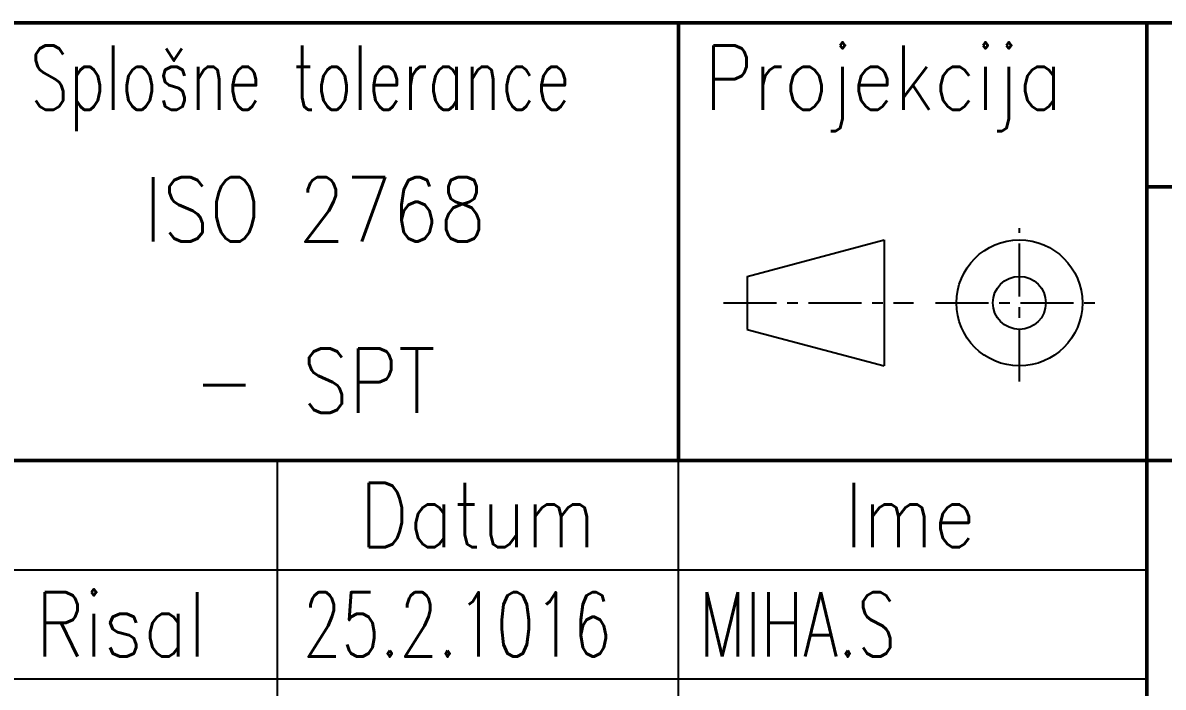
# Model space of a CAD drawing. Header units: millimetres. Extents: x 6433 to 7264, y -1747 to -507.
# Drawn here: x 6692.9 to 6884.4, y -1619.8 to -1508.3 of the extents above; entities that cross this region are included whole.
import ezdxf
from ezdxf.enums import TextEntityAlignment as Align

# ---------------------------------------------------------------- set-up
doc = ezdxf.new("R2010")
doc.units = ezdxf.units.MM
doc.header["$MEASUREMENT"] = 0
doc.linetypes.add('CENTER', pattern=[2, 1.25, -0.25, 0.25, -0.25])
doc.layers.add('05', color=1, linetype='Continuous')
doc.layers.add('7', color=4, linetype='CENTER')
for name, color, linetype, lineweight in [('Crta_025', 5, 'Continuous', 25), ('Crta_035', 3, 'Continuous', 35), ('Crta_05', 1, 'Continuous', 50)]:
    doc.layers.add(name, color=color, linetype=linetype, lineweight=lineweight)
doc.styles.add('TEHN_25', font='romans.shx', dxfattribs={"width": 0.85, "height": 2.5})

# ---------------------------------------------------------------- blocks, each defined once
blk = doc.blocks.new('PM_ZNAK')
at = {"layer": '05'}
for p, q in [((0, 0.623), (3.224, 1.482)), ((3.224, 1.482), (3.224, -1.482)), ((0, 0.623), (0, -0.623)), ((0, -0.623), (3.224, -1.482))]:
    blk.add_line(p, q, dxfattribs=at)
for radius in [1.482, 0.623]:
    blk.add_circle((6.405, 0), radius, dxfattribs=at)
at = {"layer": '7'}
for p, q in [((6.405, -1.85), (6.405, 1.762)), ((-0.559, 0), (3.912, 0)), ((4.428, 0), (8.383, 0))]:
    blk.add_line(p, q, dxfattribs=at)

msp = doc.modelspace()

# ---------------------------------------------------------------- linework, layer by layer
at = {"layer": 'Crta_025'}
for p, q in [((6735.61998, -1581.77555), (6735.61998, -1673.57555)), ((6803.01198, -1673.57555), (6803.01198, -1581.77555)), ((6454.81998, -1600.13555), (6881.63598, -1600.13555)), ((6881.63598, -1618.49555), (6454.81998, -1618.49555))]:
    msp.add_line(p, q, dxfattribs=at)
at = {"layer": 'Crta_05'}
for p, q in [((6454.81998, -1508.33555), (7263.52398, -1508.33555)), ((6803.01198, -1508.33555), (6803.01198, -1581.77555)), ((6881.63598, -1508.33555), (6881.63598, -1747.01555)), ((6881.63598, -1535.87555), (7263.52398, -1535.87555)), ((6454.81998, -1581.77555), (7263.52398, -1581.77555))]:
    msp.add_line(p, q, dxfattribs=at)

# ---------------------------------------------------------------- block references
at = {"layer": '05', "color": 7, "xscale": 7.136237032513831, "yscale": 7.136237032513831, "zscale": 7.136237032513831}
msp.add_blockref('PM_ZNAK', (6814.53238, -1555.35006), dxfattribs=at)

# ---------------------------------------------------------------- texts
at = {"layer": 'Crta_025', "style": 'TEHN_25'}
for s, width, p in [('Splošne tolerance', 0.7, (6694.14798, -1522.91555)), ('Projekcija', 0.85, (6807.33198, -1522.91555)), ('Risal', 0.85, (6695.01198, -1614.71555))]:
    msp.add_text(s, height=10.8, dxfattribs=dict(at, width=width)).set_placement(p)
at = {"layer": 'Crta_025', "style": 'TEHN_25', "width": 0.85}
for s, p in [('Datum', (6769.31598, -1596.35555)), ('Ime', (6841.89198, -1596.35555))]:
    msp.add_text(s, height=10.8, dxfattribs=at).set_placement(p, align=Align.CENTER)
at = {"layer": 'Crta_035', "style": 'TEHN_25', "width": 0.85}
for s, p in [('ISO 2768', (6713.21685, -1545.05555)), ('- ', (6721.61677, -1573.78355))]:
    msp.add_text(s, height=10.8, dxfattribs=at).set_placement(p)
at = {"layer": 'Crta_035', "style": 'TEHN_25'}
for tag, p, s, width in [('SPT', (6739.79948, -1573.78355), 'm K', 0.85), ('25.2.1016', (6739.93998, -1614.71555), '2011.2.13', 0.7), ('MIHA.S', (6806.46798, -1614.71555), '', 0.7)]:
    msp.add_attdef(tag, p, s, height=10.8, dxfattribs=dict(at, width=width))

doc.saveas('drawing.dxf')
